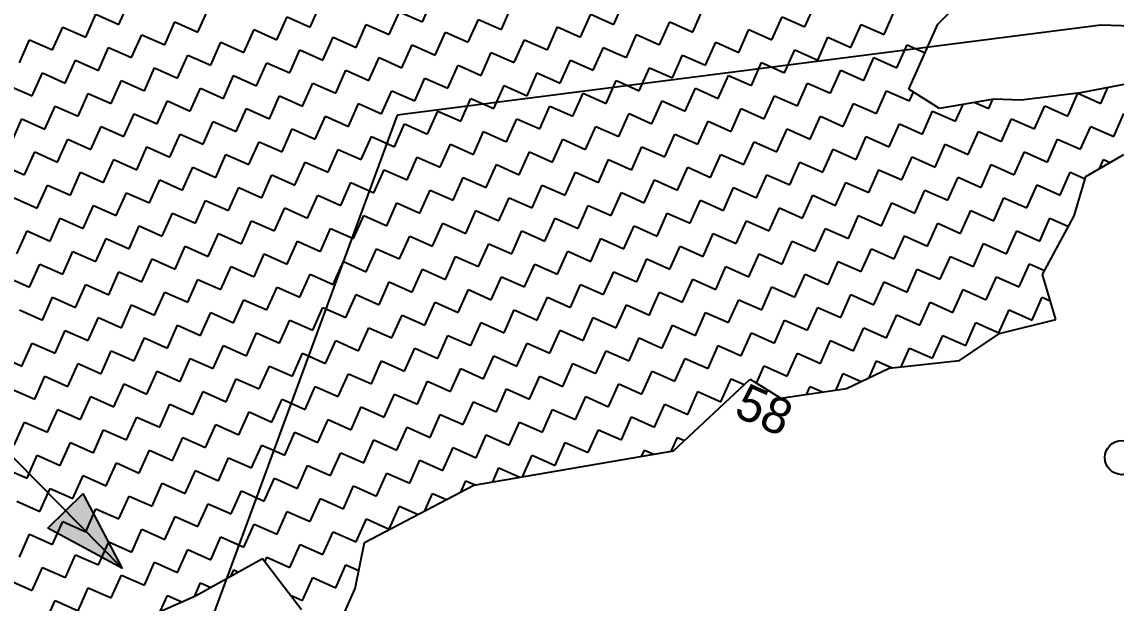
# Model space of a CAD drawing. Header units: metres. Extents: x 279553 to 281500, y 2029848 to 2031565.
# Drawn here: x 280029.9 to 280305.1, y 2030855.8 to 2031002.1 of the extents above; entities that cross this region are included whole.
import ezdxf
from ezdxf.enums import TextEntityAlignment as Align

# ---------------------------------------------------------------- set-up
doc = ezdxf.new("R2010")
doc.units = ezdxf.units.M
doc.header["$MEASUREMENT"] = 0
for name, color, linetype in [('POLY_HATCH', 12, 'Continuous'), ('POLY_PARCEL', 6, 'Continuous'), ('TEXT_PARCEL', 7, 'Continuous')]:
    doc.layers.add(name, color=color, linetype=linetype)
doc.styles.add('TEXT_MAP', font='', dxfattribs={"height": 2.5})
doc.styles.get('TEXT_MAP').set_extended_font_data('Kruti Dev 050')

msp = doc.modelspace()

# ---------------------------------------------------------------- hatches: boundary and pattern name
h = msp.add_hatch(color=256)
h.paths.add_polyline_path([(280040.92, 2030878.99), (280036.48, 2030874.62), (280055.2, 2030864.48)])
h.paths.add_polyline_path([(280055.2, 2030864.48), (280045.36, 2030883.36), (280040.92, 2030878.99)])

# ---------------------------------------------------------------- linework, layer by layer
for points in [[(280055.2, 2030864.48), (279969.17, 2030951.88)], [(280036.48, 2030874.62), (280045.36, 2030883.36)], [(280055.2, 2030864.48), (280045.36, 2030883.36)], [(280055.2, 2030864.48), (280036.48, 2030874.62)]]:
    msp.add_lwpolyline(points)
msp.add_circle((280306.58, 2030892.42), 4.3)
at = {"layer": 'POLY_HATCH'}
for p, q in [((280260.28, 2031001.54), (280277.87, 2031019)), ((280252.99, 2030985.12), (280260.28, 2031001.54)), ((280311.52, 2030987.2), (280296.14, 2030984.21)), ((280260.68, 2030980.3), (280252.99, 2030985.12)), ((280296.14, 2030984.21), (280281.28, 2030982.38)), ((280274.37, 2030982.65), (280260.68, 2030980.3)), ((280281.28, 2030982.38), (280274.37, 2030982.65)), ((280297.54, 2030963.14), (280307.06, 2030968.74)), ((280294.55, 2030953.23), (280297.54, 2030963.14)), ((280286.6, 2030938.51), (280294.55, 2030953.23)), ((280289.99, 2030927.17), (280286.6, 2030938.51)), ((280275.79, 2030923.65), (280289.99, 2030927.17)), ((280265.75, 2030916.88), (280275.79, 2030923.65)), ((280237.33, 2030909.85), (280248.02, 2030914.93)), ((280248.02, 2030914.93), (280265.75, 2030916.88)), ((280193.8, 2030894.08), (280213.08, 2030912.19)), ((280213.08, 2030912.19), (280220.78, 2030907.37)), ((280220.78, 2030907.37), (280237.33, 2030909.85)), ((280143.61, 2030885.49), (280193.8, 2030894.08)), ((280116.11, 2030871.02), (280143.61, 2030885.49)), ((280113.76, 2030859.43), (280116.11, 2030871.02)), ((280073.61, 2030857.61), (280090.43, 2030866.99)), ((280090.43, 2030866.99), (280100.21, 2030854.22)), ((280056.15, 2030849.92), (280073.61, 2030857.61)), ((280106.99, 2030844.18), (280113.76, 2030859.43))]:
    msp.add_line(p, q, dxfattribs=at)
at = {"layer": 'POLY_HATCH', "linetype": 'Continuous'}
for p, q in [((280054.31, 2031001.43), (280056.87, 2031007.2)), ((280102.42, 2031000.79), (280104.99, 2031006.57)), ((280130.65, 2031002.08), (280133.22, 2031007.85)), ((280150.54, 2031000.16), (280153.1, 2031005.93)), ((280178.77, 2031001.44), (280181.33, 2031007.22)), ((280226.88, 2031000.81), (280229.45, 2031006.58)), ((280045.97, 2030998.22), (280048.53, 2031003.99)), ((280048.53, 2031003.99), (280054.31, 2031001.43)), ((280074.19, 2030999.51), (280076.76, 2031005.28)), ((280094.08, 2030997.58), (280096.65, 2031003.36)), ((280096.65, 2031003.36), (280102.42, 2031000.79)), ((280122.31, 2030998.87), (280124.88, 2031004.64)), ((280124.88, 2031004.64), (280130.65, 2031002.08)), ((280142.2, 2030996.95), (280144.77, 2031002.72)), ((280144.77, 2031002.72), (280150.54, 2031000.16)), ((280170.43, 2030998.23), (280172.99, 2031004.01)), ((280172.99, 2031004.01), (280178.41, 2031001.6)), ((280198.66, 2030999.52), (280201.22, 2031005.29)), ((280218.54, 2030997.6), (280221.11, 2031003.37)), ((280221.11, 2031003.37), (280226.88, 2031000.81)), ((280246.77, 2030998.88), (280249.34, 2031004.66)), ((280037.63, 2030995.01), (280040.19, 2031000.78)), ((280040.19, 2031000.78), (280045.97, 2030998.22)), ((280065.85, 2030996.3), (280068.42, 2031002.07)), ((280068.42, 2031002.07), (280074.19, 2030999.51)), ((280085.74, 2030994.37), (280088.31, 2031000.15)), ((280088.31, 2031000.15), (280094.08, 2030997.58)), ((280113.97, 2030995.66), (280116.54, 2031001.43)), ((280116.54, 2031001.43), (280122.31, 2030998.87)), ((280162.09, 2030995.02), (280164.65, 2031000.8)), ((280164.65, 2031000.8), (280170.43, 2030998.23)), ((280178.41, 2031001.6), (280178.77, 2031001.44)), ((280190.32, 2030996.31), (280192.88, 2031002.08)), ((280192.88, 2031002.08), (280198.66, 2030999.52)), ((280210.21, 2030994.39), (280212.77, 2031000.16)), ((280212.77, 2031000.16), (280218.54, 2030997.6)), ((280238.43, 2030995.67), (280241, 2031001.45)), ((280241, 2031001.45), (280246.77, 2030998.88)), ((280029.29, 2030991.8), (280031.85, 2030997.58)), ((280031.85, 2030997.58), (280037.63, 2030995.01)), ((280057.51, 2030993.09), (280060.08, 2030998.86)), ((280060.08, 2030998.86), (280065.85, 2030996.3)), ((280105.63, 2030992.45), (280108.2, 2030998.23)), ((280108.2, 2030998.23), (280113.97, 2030995.66)), ((280133.86, 2030993.74), (280136.43, 2030999.51)), ((280136.43, 2030999.51), (280142.2, 2030996.95)), ((280153.75, 2030991.82), (280156.31, 2030997.59)), ((280156.31, 2030997.59), (280162.09, 2030995.02)), ((280181.98, 2030993.1), (280184.54, 2030998.88)), ((280184.54, 2030998.88), (280190.32, 2030996.31)), ((280230.09, 2030992.47), (280232.66, 2030998.24)), ((280232.66, 2030998.24), (280238.43, 2030995.67)), ((280049.17, 2030989.88), (280051.74, 2030995.65)), ((280051.74, 2030995.65), (280057.51, 2030993.09)), ((280077.4, 2030991.17), (280079.97, 2030996.94)), ((280079.97, 2030996.94), (280085.74, 2030994.37)), ((280097.29, 2030989.24), (280099.86, 2030995.02)), ((280099.86, 2030995.02), (280105.63, 2030992.45)), ((280125.52, 2030990.53), (280128.09, 2030996.3)), ((280128.09, 2030996.3), (280133.86, 2030993.74)), ((280145.41, 2030988.61), (280147.97, 2030994.38)), ((280147.97, 2030994.38), (280153.75, 2030991.82)), ((280173.64, 2030989.89), (280176.2, 2030995.67)), ((280176.2, 2030995.67), (280179.41, 2030994.24)), ((280201.87, 2030991.18), (280204.43, 2030996.95)), ((280204.43, 2030996.95), (280210.21, 2030994.39)), ((280221.75, 2030989.26), (280224.32, 2030995.03)), ((280224.32, 2030995.03), (280230.09, 2030992.47)), ((280249.98, 2030990.54), (280252.55, 2030996.32)), ((280252.55, 2030996.32), (280257.07, 2030994.31)), ((280040.83, 2030986.67), (280043.4, 2030992.44)), ((280043.4, 2030992.44), (280049.17, 2030989.88)), ((280069.06, 2030987.96), (280071.63, 2030993.73)), ((280071.63, 2030993.73), (280077.4, 2030991.17)), ((280088.95, 2030986.03), (280091.52, 2030991.81)), ((280091.52, 2030991.81), (280097.29, 2030989.24)), ((280117.18, 2030987.32), (280119.75, 2030993.09)), ((280119.75, 2030993.09), (280125.52, 2030990.53)), ((280165.3, 2030986.68), (280167.86, 2030992.46)), ((280167.86, 2030992.46), (280173.64, 2030989.89)), ((280179.41, 2030994.24), (280181.98, 2030993.1)), ((280193.53, 2030987.97), (280196.09, 2030993.74)), ((280196.09, 2030993.74), (280201.87, 2030991.18)), ((280213.41, 2030986.05), (280215.98, 2030991.82)), ((280215.98, 2030991.82), (280221.75, 2030989.26)), ((280241.64, 2030987.33), (280244.21, 2030993.11)), ((280244.21, 2030993.11), (280249.98, 2030990.54)), ((280032.49, 2030983.46), (280035.06, 2030989.24)), ((280035.06, 2030989.24), (280040.83, 2030986.67)), ((280060.72, 2030984.75), (280063.29, 2030990.52)), ((280063.29, 2030990.52), (280069.06, 2030987.96)), ((280108.84, 2030984.11), (280111.41, 2030989.89)), ((280111.41, 2030989.89), (280117.18, 2030987.32)), ((280137.07, 2030985.4), (280139.63, 2030991.17)), ((280139.63, 2030991.17), (280145.41, 2030988.61)), ((280156.96, 2030983.48), (280159.52, 2030989.25)), ((280159.52, 2030989.25), (280165.3, 2030986.68)), ((280185.19, 2030984.76), (280187.75, 2030990.54)), ((280187.75, 2030990.54), (280193.53, 2030987.97)), ((280233.3, 2030984.13), (280235.87, 2030989.9)), ((280235.87, 2030989.9), (280241.64, 2030987.33)), ((280052.38, 2030981.54), (280054.95, 2030987.31)), ((280054.95, 2030987.31), (280060.72, 2030984.75)), ((280080.61, 2030982.83), (280083.18, 2030988.6)), ((280083.18, 2030988.6), (280088.95, 2030986.03)), ((280100.5, 2030980.9), (280103.07, 2030986.68)), ((280103.07, 2030986.68), (280108.84, 2030984.11)), ((280128.73, 2030982.19), (280131.29, 2030987.96)), ((280131.29, 2030987.96), (280137.07, 2030985.4)), ((280176.85, 2030981.55), (280179.41, 2030987.33)), ((280179.41, 2030987.33), (280180.41, 2030986.88)), ((280180.41, 2030986.88), (280185.19, 2030984.76)), ((280205.07, 2030982.84), (280207.64, 2030988.61)), ((280207.64, 2030988.61), (280213.41, 2030986.05)), ((280224.96, 2030980.92), (280227.53, 2030986.69)), ((280227.53, 2030986.69), (280233.3, 2030984.13)), ((280026.72, 2030986.03), (280032.49, 2030983.46)), ((280044.04, 2030978.33), (280046.61, 2030984.1)), ((280046.61, 2030984.1), (280052.38, 2030981.54)), ((280072.27, 2030979.62), (280074.84, 2030985.39)), ((280074.84, 2030985.39), (280080.61, 2030982.83)), ((280092.16, 2030977.69), (280094.73, 2030983.47)), ((280094.73, 2030983.47), (280100.5, 2030980.9)), ((280120.39, 2030978.98), (280122.95, 2030984.75)), ((280122.95, 2030984.75), (280128.73, 2030982.19)), ((280148.62, 2030980.27), (280151.18, 2030986.04)), ((280151.18, 2030986.04), (280156.96, 2030983.48)), ((280168.51, 2030978.34), (280171.07, 2030984.12)), ((280171.07, 2030984.12), (280176.85, 2030981.55)), ((280196.73, 2030979.63), (280199.3, 2030985.4)), ((280199.3, 2030985.4), (280205.07, 2030982.84)), ((280216.62, 2030977.71), (280219.19, 2030983.48)), ((280219.19, 2030983.48), (280224.96, 2030980.92)), ((280244.85, 2030978.99), (280247.42, 2030984.77)), ((280247.42, 2030984.77), (280253.19, 2030982.2)), ((280253.19, 2030982.2), (280254.16, 2030984.39)), ((280292.97, 2030978.36), (280295.53, 2030984.13)), ((280295.53, 2030984.13), (280301.31, 2030981.57)), ((280301.31, 2030981.57), (280303.08, 2030985.56)), ((280035.7, 2030975.12), (280038.27, 2030980.9)), ((280038.27, 2030980.9), (280044.04, 2030978.33)), ((280063.93, 2030976.41), (280066.5, 2030982.18)), ((280066.5, 2030982.18), (280072.27, 2030979.62)), ((280112.05, 2030975.77), (280114.61, 2030981.55)), ((280114.61, 2030981.55), (280120.39, 2030978.98)), ((280140.28, 2030977.06), (280142.84, 2030982.83)), ((280142.84, 2030982.83), (280148.62, 2030980.27)), ((280160.17, 2030975.14), (280162.73, 2030980.91)), ((280162.73, 2030980.91), (280168.51, 2030978.34)), ((280188.39, 2030976.42), (280190.96, 2030982.2)), ((280190.96, 2030982.2), (280196.73, 2030979.63)), ((280236.51, 2030975.79), (280239.08, 2030981.56)), ((280239.08, 2030981.56), (280244.85, 2030978.99)), ((280264.74, 2030977.07), (280266.63, 2030981.32)), ((280269.59, 2030981.83), (280273.08, 2030980.28)), ((280273.08, 2030980.28), (280274.11, 2030982.6)), ((280284.63, 2030975.15), (280287.19, 2030980.92)), ((280287.19, 2030980.92), (280292.97, 2030978.36)), ((280055.59, 2030973.2), (280058.16, 2030978.97)), ((280058.16, 2030978.97), (280063.93, 2030976.41)), ((280083.82, 2030974.49), (280086.39, 2030980.26)), ((280086.39, 2030980.26), (280092.16, 2030977.69)), ((280103.71, 2030972.56), (280106.27, 2030978.34)), ((280106.27, 2030978.34), (280112.05, 2030975.77)), ((280131.94, 2030973.85), (280134.5, 2030979.62)), ((280134.5, 2030979.62), (280140.28, 2030977.06)), ((280181.75, 2030977.03), (280182.62, 2030978.99)), ((280182.62, 2030978.99), (280188.39, 2030976.42)), ((280208.28, 2030974.5), (280210.85, 2030980.27)), ((280210.85, 2030980.27), (280216.62, 2030977.71)), ((280228.17, 2030972.58), (280230.74, 2030978.35)), ((280230.74, 2030978.35), (280236.51, 2030975.79)), ((280256.4, 2030973.86), (280258.97, 2030979.64)), ((280258.97, 2030979.64), (280264.74, 2030977.07)), ((280304.52, 2030973.23), (280307.08, 2030979)), ((280027.36, 2030971.91), (280029.93, 2030977.69)), ((280029.93, 2030977.69), (280035.7, 2030975.12)), ((280047.25, 2030969.99), (280049.82, 2030975.76)), ((280049.82, 2030975.76), (280055.59, 2030973.2)), ((280075.48, 2030971.28), (280078.05, 2030977.05)), ((280078.05, 2030977.05), (280083.82, 2030974.49)), ((280095.37, 2030969.35), (280097.93, 2030975.13)), ((280097.93, 2030975.13), (280103.71, 2030972.56)), ((280123.6, 2030970.64), (280126.16, 2030976.41)), ((280126.16, 2030976.41), (280131.94, 2030973.85)), ((280151.83, 2030971.93), (280154.39, 2030977.7)), ((280154.39, 2030977.7), (280160.17, 2030975.14)), ((280171.71, 2030970), (280174.28, 2030975.78)), ((280174.28, 2030975.78), (280180.05, 2030973.21)), ((280180.05, 2030973.21), (280181.75, 2030977.03)), ((280199.94, 2030971.29), (280202.51, 2030977.06)), ((280202.51, 2030977.06), (280208.28, 2030974.5)), ((280219.83, 2030969.37), (280222.4, 2030975.14)), ((280222.4, 2030975.14), (280228.17, 2030972.58)), ((280248.06, 2030970.65), (280250.63, 2030976.43)), ((280250.63, 2030976.43), (280256.4, 2030973.86)), ((280276.29, 2030971.94), (280278.85, 2030977.71)), ((280278.85, 2030977.71), (280284.63, 2030975.15)), ((280296.18, 2030970.02), (280298.74, 2030975.79)), ((280298.74, 2030975.79), (280304.52, 2030973.23)), ((280038.91, 2030966.78), (280041.48, 2030972.56)), ((280041.48, 2030972.56), (280047.25, 2030969.99)), ((280067.14, 2030968.07), (280069.71, 2030973.84)), ((280069.71, 2030973.84), (280075.48, 2030971.28)), ((280115.26, 2030967.43), (280117.82, 2030973.21)), ((280117.82, 2030973.21), (280123.6, 2030970.64)), ((280143.49, 2030968.72), (280146.05, 2030974.49)), ((280146.05, 2030974.49), (280151.83, 2030971.93)), ((280163.37, 2030966.8), (280165.94, 2030972.57)), ((280165.94, 2030972.57), (280171.71, 2030970)), ((280191.6, 2030968.08), (280194.17, 2030973.86)), ((280194.17, 2030973.86), (280199.94, 2030971.29)), ((280239.72, 2030967.45), (280242.29, 2030973.22)), ((280242.29, 2030973.22), (280248.06, 2030970.65)), ((280267.95, 2030968.73), (280270.51, 2030974.51)), ((280270.51, 2030974.51), (280276.29, 2030971.94)), ((280287.84, 2030966.81), (280290.4, 2030972.58)), ((280290.4, 2030972.58), (280296.18, 2030970.02)), ((280058.8, 2030964.86), (280061.37, 2030970.63)), ((280061.37, 2030970.63), (280067.14, 2030968.07)), ((280087.03, 2030966.15), (280089.59, 2030971.92)), ((280089.59, 2030971.92), (280095.37, 2030969.35)), ((280106.92, 2030964.22), (280109.48, 2030970)), ((280109.48, 2030970), (280115.26, 2030967.43)), ((280135.15, 2030965.51), (280137.71, 2030971.28)), ((280137.71, 2030971.28), (280143.49, 2030968.72)), ((280183.37, 2030965.11), (280185.83, 2030970.65)), ((280185.83, 2030970.65), (280191.6, 2030968.08)), ((280211.49, 2030966.16), (280214.06, 2030971.93)), ((280214.06, 2030971.93), (280219.83, 2030969.37)), ((280231.38, 2030964.24), (280233.95, 2030970.01)), ((280233.95, 2030970.01), (280239.72, 2030967.45)), ((280259.61, 2030965.52), (280262.17, 2030971.3)), ((280262.17, 2030971.3), (280267.95, 2030968.73)), ((280030.57, 2030963.57), (280033.14, 2030969.35)), ((280033.14, 2030969.35), (280038.91, 2030966.78)), ((280050.46, 2030961.65), (280053.03, 2030967.42)), ((280053.03, 2030967.42), (280058.8, 2030964.86)), ((280078.69, 2030962.94), (280081.25, 2030968.71)), ((280081.25, 2030968.71), (280087.03, 2030966.15)), ((280126.81, 2030962.3), (280129.37, 2030968.07)), ((280129.37, 2030968.07), (280135.15, 2030965.51)), ((280155.03, 2030963.59), (280157.6, 2030969.36)), ((280157.6, 2030969.36), (280163.37, 2030966.8)), ((280174.92, 2030961.66), (280177.49, 2030967.44)), ((280177.49, 2030967.44), (280183.26, 2030964.87)), ((280203.15, 2030962.95), (280205.72, 2030968.72)), ((280205.72, 2030968.72), (280211.49, 2030966.16)), ((280251.27, 2030962.31), (280253.83, 2030968.09)), ((280253.83, 2030968.09), (280259.61, 2030965.52)), ((280279.5, 2030963.6), (280282.06, 2030969.37)), ((280282.06, 2030969.37), (280287.84, 2030966.81)), ((280300.92, 2030965.12), (280301.95, 2030967.45)), ((280301.95, 2030967.45), (280303.62, 2030966.71)), ((280024.8, 2030966.14), (280030.57, 2030963.57)), ((280042.12, 2030958.44), (280044.69, 2030964.22)), ((280044.69, 2030964.22), (280050.46, 2030961.65)), ((280070.35, 2030959.73), (280072.91, 2030965.5)), ((280072.91, 2030965.5), (280078.69, 2030962.94)), ((280098.58, 2030961.01), (280101.14, 2030966.79)), ((280101.14, 2030966.79), (280106.92, 2030964.22)), ((280118.47, 2030959.09), (280121.03, 2030964.87)), ((280121.03, 2030964.87), (280126.81, 2030962.3)), ((280146.69, 2030960.38), (280149.26, 2030966.15)), ((280149.26, 2030966.15), (280155.03, 2030963.59)), ((280166.58, 2030958.46), (280169.15, 2030964.23)), ((280169.15, 2030964.23), (280174.92, 2030961.66)), ((280183.26, 2030964.87), (280183.37, 2030965.11)), ((280194.81, 2030959.74), (280197.38, 2030965.52)), ((280197.38, 2030965.52), (280203.15, 2030962.95)), ((280223.04, 2030961.03), (280225.61, 2030966.8)), ((280225.61, 2030966.8), (280231.38, 2030964.24)), ((280242.93, 2030959.11), (280245.49, 2030964.88)), ((280245.49, 2030964.88), (280251.27, 2030962.31)), ((280271.16, 2030960.39), (280273.72, 2030966.17)), ((280273.72, 2030966.17), (280279.5, 2030963.6)), ((280291.05, 2030958.47), (280293.61, 2030964.24)), ((280293.61, 2030964.24), (280297.37, 2030962.57)), ((280062.01, 2030956.52), (280064.57, 2030962.29)), ((280064.57, 2030962.29), (280070.35, 2030959.73)), ((280090.24, 2030957.81), (280092.8, 2030963.58)), ((280092.8, 2030963.58), (280098.58, 2030961.01)), ((280110.13, 2030955.88), (280112.69, 2030961.66)), ((280112.69, 2030961.66), (280118.47, 2030959.09)), ((280138.35, 2030957.17), (280140.92, 2030962.94)), ((280140.92, 2030962.94), (280146.69, 2030960.38)), ((280186.47, 2030956.53), (280189.04, 2030962.31)), ((280189.04, 2030962.31), (280194.81, 2030959.74)), ((280214.7, 2030957.82), (280217.27, 2030963.59)), ((280217.27, 2030963.59), (280223.04, 2030961.03)), ((280234.59, 2030955.9), (280237.15, 2030961.67)), ((280237.15, 2030961.67), (280242.93, 2030959.11)), ((280262.82, 2030957.18), (280265.38, 2030962.96)), ((280265.38, 2030962.96), (280271.16, 2030960.39)), ((280033.78, 2030955.23), (280036.35, 2030961.01)), ((280036.35, 2030961.01), (280042.12, 2030958.44)), ((280053.67, 2030953.31), (280056.23, 2030959.08)), ((280056.23, 2030959.08), (280062.01, 2030956.52)), ((280081.9, 2030954.6), (280084.46, 2030960.37)), ((280084.46, 2030960.37), (280090.24, 2030957.81)), ((280130.01, 2030953.96), (280132.58, 2030959.73)), ((280132.58, 2030959.73), (280138.35, 2030957.17)), ((280158.24, 2030955.25), (280160.81, 2030961.02)), ((280160.81, 2030961.02), (280166.58, 2030958.46)), ((280178.13, 2030953.32), (280180.7, 2030959.1)), ((280180.7, 2030959.1), (280184.41, 2030957.45)), ((280206.36, 2030954.61), (280208.93, 2030960.38)), ((280208.93, 2030960.38), (280214.7, 2030957.82)), ((280254.48, 2030953.97), (280257.04, 2030959.75)), ((280257.04, 2030959.75), (280262.82, 2030957.18)), ((280282.71, 2030955.26), (280285.27, 2030961.04)), ((280285.27, 2030961.04), (280291.05, 2030958.47)), ((280028.01, 2030957.8), (280033.78, 2030955.23)), ((280045.33, 2030950.1), (280047.89, 2030955.88)), ((280047.89, 2030955.88), (280053.67, 2030953.31)), ((280073.56, 2030951.39), (280076.12, 2030957.16)), ((280076.12, 2030957.16), (280081.9, 2030954.6)), ((280101.79, 2030952.67), (280104.35, 2030958.45)), ((280104.35, 2030958.45), (280110.13, 2030955.88)), ((280121.67, 2030950.75), (280124.24, 2030956.53)), ((280124.24, 2030956.53), (280130.01, 2030953.96)), ((280149.9, 2030952.04), (280152.47, 2030957.81)), ((280152.47, 2030957.81), (280158.24, 2030955.25)), ((280169.79, 2030950.12), (280172.36, 2030955.89)), ((280172.36, 2030955.89), (280178.13, 2030953.32)), ((280184.41, 2030957.45), (280186.47, 2030956.53)), ((280198.02, 2030951.4), (280200.59, 2030957.18)), ((280200.59, 2030957.18), (280206.36, 2030954.61)), ((280226.25, 2030952.69), (280228.81, 2030958.46)), ((280228.81, 2030958.46), (280234.59, 2030955.9)), ((280246.14, 2030950.77), (280248.7, 2030956.54)), ((280248.7, 2030956.54), (280254.48, 2030953.97)), ((280274.37, 2030952.05), (280276.93, 2030957.83)), ((280276.93, 2030957.83), (280282.71, 2030955.26)), ((280065.22, 2030948.18), (280067.78, 2030953.95)), ((280067.78, 2030953.95), (280073.56, 2030951.39)), ((280093.45, 2030949.47), (280096.01, 2030955.24)), ((280096.01, 2030955.24), (280101.79, 2030952.67)), ((280113.33, 2030947.54), (280115.9, 2030953.32)), ((280115.9, 2030953.32), (280121.67, 2030950.75)), ((280141.56, 2030948.83), (280144.13, 2030954.6)), ((280144.13, 2030954.6), (280149.9, 2030952.04)), ((280189.68, 2030948.19), (280192.25, 2030953.97)), ((280192.25, 2030953.97), (280198.02, 2030951.4)), ((280217.91, 2030949.48), (280220.47, 2030955.25)), ((280220.47, 2030955.25), (280226.25, 2030952.69)), ((280237.8, 2030947.56), (280240.36, 2030953.33)), ((280240.36, 2030953.33), (280246.14, 2030950.77)), ((280266.03, 2030948.84), (280268.59, 2030954.62)), ((280268.59, 2030954.62), (280274.37, 2030952.05)), ((280036.99, 2030946.89), (280039.55, 2030952.67)), ((280039.55, 2030952.67), (280045.33, 2030950.1)), ((280056.88, 2030944.97), (280059.44, 2030950.74)), ((280059.44, 2030950.74), (280065.22, 2030948.18)), ((280085.11, 2030946.26), (280087.67, 2030952.03)), ((280087.67, 2030952.03), (280093.45, 2030949.47)), ((280133.22, 2030945.62), (280135.79, 2030951.4)), ((280135.79, 2030951.4), (280141.56, 2030948.83)), ((280161.45, 2030946.91), (280164.02, 2030952.68)), ((280164.02, 2030952.68), (280169.79, 2030950.12)), ((280181.34, 2030944.98), (280183.91, 2030950.76)), ((280183.91, 2030950.76), (280185.4, 2030950.09)), ((280209.57, 2030946.27), (280212.13, 2030952.05)), ((280212.13, 2030952.05), (280217.91, 2030949.48)), ((280257.69, 2030945.63), (280260.25, 2030951.41)), ((280260.25, 2030951.41), (280266.03, 2030948.84)), ((280285.91, 2030946.92), (280288.48, 2030952.7)), ((280288.48, 2030952.7), (280293.14, 2030950.62)), ((280028.65, 2030943.68), (280031.21, 2030949.46)), ((280031.21, 2030949.46), (280036.99, 2030946.89)), ((280076.77, 2030943.05), (280079.33, 2030948.82)), ((280079.33, 2030948.82), (280085.11, 2030946.26)), ((280104.99, 2030944.33), (280107.56, 2030950.11)), ((280107.56, 2030950.11), (280113.33, 2030947.54)), ((280124.88, 2030942.41), (280127.45, 2030948.19)), ((280127.45, 2030948.19), (280133.22, 2030945.62)), ((280153.11, 2030943.7), (280155.68, 2030949.47)), ((280155.68, 2030949.47), (280161.45, 2030946.91)), ((280185.4, 2030950.09), (280189.68, 2030948.19)), ((280201.23, 2030943.06), (280203.79, 2030948.84)), ((280203.79, 2030948.84), (280209.57, 2030946.27)), ((280229.46, 2030944.35), (280232.02, 2030950.12)), ((280232.02, 2030950.12), (280237.8, 2030947.56)), ((280249.35, 2030942.43), (280251.91, 2030948.2)), ((280251.91, 2030948.2), (280257.69, 2030945.63)), ((280277.57, 2030943.71), (280280.14, 2030949.49)), ((280280.14, 2030949.49), (280285.91, 2030946.92)), ((280048.54, 2030941.76), (280051.1, 2030947.54)), ((280051.1, 2030947.54), (280056.88, 2030944.97)), ((280068.43, 2030939.84), (280070.99, 2030945.61)), ((280070.99, 2030945.61), (280076.77, 2030943.05)), ((280096.65, 2030941.13), (280099.22, 2030946.9)), ((280099.22, 2030946.9), (280104.99, 2030944.33)), ((280116.54, 2030939.2), (280119.11, 2030944.98)), ((280119.11, 2030944.98), (280124.88, 2030942.41)), ((280144.77, 2030940.49), (280147.34, 2030946.26)), ((280147.34, 2030946.26), (280153.11, 2030943.7)), ((280173, 2030941.78), (280175.57, 2030947.55)), ((280175.57, 2030947.55), (280181.34, 2030944.98)), ((280192.89, 2030939.85), (280195.45, 2030945.63)), ((280195.45, 2030945.63), (280201.23, 2030943.06)), ((280221.12, 2030941.14), (280223.68, 2030946.91)), ((280223.68, 2030946.91), (280229.46, 2030944.35)), ((280241.01, 2030939.22), (280243.57, 2030944.99)), ((280243.57, 2030944.99), (280249.35, 2030942.43)), ((280269.23, 2030940.5), (280271.8, 2030946.28)), ((280271.8, 2030946.28), (280277.57, 2030943.71)), ((280040.2, 2030938.55), (280042.76, 2030944.33)), ((280042.76, 2030944.33), (280048.54, 2030941.76)), ((280060.09, 2030936.63), (280062.65, 2030942.41)), ((280062.65, 2030942.41), (280068.43, 2030939.84)), ((280088.31, 2030937.92), (280090.88, 2030943.69)), ((280090.88, 2030943.69), (280096.65, 2030941.13)), ((280136.43, 2030937.28), (280139, 2030943.06)), ((280139, 2030943.06), (280144.77, 2030940.49)), ((280164.66, 2030938.57), (280167.23, 2030944.34)), ((280167.23, 2030944.34), (280173, 2030941.78)), ((280186.6, 2030941.27), (280187.11, 2030942.42)), ((280187.11, 2030942.42), (280192.89, 2030939.85)), ((280212.78, 2030937.93), (280215.34, 2030943.71)), ((280215.34, 2030943.71), (280221.12, 2030941.14)), ((280260.89, 2030937.29), (280263.46, 2030943.07)), ((280263.46, 2030943.07), (280269.23, 2030940.5)), ((280031.86, 2030935.34), (280034.42, 2030941.12)), ((280034.42, 2030941.12), (280040.2, 2030938.55)), ((280079.98, 2030934.71), (280082.54, 2030940.48)), ((280082.54, 2030940.48), (280088.31, 2030937.92)), ((280108.2, 2030935.99), (280110.77, 2030941.77)), ((280110.77, 2030941.77), (280116.54, 2030939.2)), ((280128.09, 2030934.07), (280130.66, 2030939.85)), ((280130.66, 2030939.85), (280136.43, 2030937.28)), ((280156.32, 2030935.36), (280158.89, 2030941.13)), ((280158.89, 2030941.13), (280164.66, 2030938.57)), ((280184.55, 2030936.64), (280186.6, 2030941.27)), ((280204.44, 2030934.72), (280207, 2030940.5)), ((280207, 2030940.5), (280212.78, 2030937.93)), ((280232.67, 2030936.01), (280235.23, 2030941.78)), ((280235.23, 2030941.78), (280241.01, 2030939.22)), ((280252.55, 2030934.09), (280255.12, 2030939.86)), ((280255.12, 2030939.86), (280260.89, 2030937.29)), ((280280.78, 2030935.37), (280283.35, 2030941.15)), ((280283.35, 2030941.15), (280287.12, 2030939.47)), ((280026.08, 2030937.91), (280031.86, 2030935.34)), ((280051.75, 2030933.42), (280054.31, 2030939.2)), ((280054.31, 2030939.2), (280060.09, 2030936.63)), ((280071.64, 2030931.5), (280074.2, 2030937.27)), ((280074.2, 2030937.27), (280079.98, 2030934.71)), ((280099.86, 2030932.79), (280102.43, 2030938.56)), ((280102.43, 2030938.56), (280108.2, 2030935.99)), ((280119.75, 2030930.86), (280122.32, 2030936.64)), ((280122.32, 2030936.64), (280128.09, 2030934.07)), ((280147.98, 2030932.15), (280150.55, 2030937.92)), ((280150.55, 2030937.92), (280156.32, 2030935.36)), ((280176.21, 2030933.44), (280178.77, 2030939.21)), ((280178.77, 2030939.21), (280184.55, 2030936.64)), ((280196.1, 2030931.51), (280198.66, 2030937.29)), ((280198.66, 2030937.29), (280204.44, 2030934.72)), ((280224.33, 2030932.8), (280226.89, 2030938.57)), ((280226.89, 2030938.57), (280232.67, 2030936.01)), ((280244.21, 2030930.88), (280246.78, 2030936.65)), ((280246.78, 2030936.65), (280252.55, 2030934.09)), ((280272.44, 2030932.16), (280275.01, 2030937.94)), ((280275.01, 2030937.94), (280280.78, 2030935.37)), ((280043.41, 2030930.21), (280045.97, 2030935.99)), ((280045.97, 2030935.99), (280051.75, 2030933.42)), ((280063.3, 2030928.29), (280065.86, 2030934.07)), ((280065.86, 2030934.07), (280071.64, 2030931.5)), ((280091.52, 2030929.58), (280094.09, 2030935.35)), ((280094.09, 2030935.35), (280099.86, 2030932.79)), ((280139.64, 2030928.94), (280142.21, 2030934.72)), ((280142.21, 2030934.72), (280147.98, 2030932.15)), ((280167.87, 2030930.23), (280170.43, 2030936)), ((280170.43, 2030936), (280176.21, 2030933.44)), ((280188.22, 2030929.35), (280190.32, 2030934.08)), ((280190.32, 2030934.08), (280196.1, 2030931.51)), ((280215.99, 2030929.59), (280218.55, 2030935.37)), ((280218.55, 2030935.37), (280224.33, 2030932.8)), ((280264.1, 2030928.95), (280266.67, 2030934.73)), ((280266.67, 2030934.73), (280272.44, 2030932.16)), ((280035.07, 2030927), (280037.63, 2030932.78)), ((280037.63, 2030932.78), (280043.41, 2030930.21)), ((280083.18, 2030926.37), (280085.75, 2030932.14)), ((280085.75, 2030932.14), (280091.52, 2030929.58)), ((280111.41, 2030927.65), (280113.98, 2030933.43)), ((280113.98, 2030933.43), (280119.75, 2030930.86)), ((280131.3, 2030925.73), (280133.87, 2030931.51)), ((280133.87, 2030931.51), (280139.64, 2030928.94)), ((280159.53, 2030927.02), (280162.09, 2030932.79)), ((280162.09, 2030932.79), (280167.87, 2030930.23)), ((280207.65, 2030926.38), (280210.21, 2030932.16)), ((280210.21, 2030932.16), (280215.99, 2030929.59)), ((280235.87, 2030927.67), (280238.44, 2030933.44)), ((280238.44, 2030933.44), (280244.21, 2030930.88)), ((280255.76, 2030925.75), (280258.33, 2030931.52)), ((280258.33, 2030931.52), (280264.1, 2030928.95)), ((280283.99, 2030927.03), (280286.56, 2030932.81)), ((280286.56, 2030932.81), (280288.58, 2030931.91)), ((280029.29, 2030929.57), (280035.07, 2030927)), ((280054.96, 2030925.08), (280057.52, 2030930.86)), ((280057.52, 2030930.86), (280063.3, 2030928.29)), ((280074.84, 2030923.16), (280077.41, 2030928.93)), ((280077.41, 2030928.93), (280083.18, 2030926.37)), ((280103.07, 2030924.45), (280105.64, 2030930.22)), ((280105.64, 2030930.22), (280111.41, 2030927.65)), ((280122.96, 2030922.52), (280125.53, 2030928.3)), ((280125.53, 2030928.3), (280131.3, 2030925.73)), ((280151.19, 2030923.81), (280153.75, 2030929.58)), ((280153.75, 2030929.58), (280159.53, 2030927.02)), ((280179.42, 2030925.1), (280181.98, 2030930.87)), ((280181.98, 2030930.87), (280187.76, 2030928.3)), ((280187.76, 2030928.3), (280188.22, 2030929.35)), ((280199.31, 2030923.17), (280201.87, 2030928.95)), ((280201.87, 2030928.95), (280207.65, 2030926.38)), ((280227.53, 2030924.46), (280230.1, 2030930.23)), ((280230.1, 2030930.23), (280235.87, 2030927.67)), ((280247.42, 2030922.54), (280249.99, 2030928.31)), ((280249.99, 2030928.31), (280255.76, 2030925.75)), ((280275.65, 2030923.82), (280278.22, 2030929.6)), ((280278.22, 2030929.6), (280283.99, 2030927.03)), ((280046.62, 2030921.87), (280049.18, 2030927.65)), ((280049.18, 2030927.65), (280054.96, 2030925.08)), ((280066.5, 2030919.95), (280069.07, 2030925.73)), ((280069.07, 2030925.73), (280074.84, 2030923.16)), ((280094.73, 2030921.24), (280097.3, 2030927.01)), ((280097.3, 2030927.01), (280103.07, 2030924.45)), ((280142.85, 2030920.6), (280145.42, 2030926.38)), ((280145.42, 2030926.38), (280151.19, 2030923.81)), ((280171.08, 2030921.89), (280173.64, 2030927.66)), ((280173.64, 2030927.66), (280179.42, 2030925.1)), ((280190.97, 2030919.96), (280193.53, 2030925.74)), ((280193.53, 2030925.74), (280199.31, 2030923.17)), ((280219.2, 2030921.25), (280221.76, 2030927.03)), ((280221.76, 2030927.03), (280227.53, 2030924.46)), ((280267.31, 2030920.61), (280269.88, 2030926.39)), ((280269.88, 2030926.39), (280275.65, 2030923.82)), ((280038.28, 2030918.66), (280040.84, 2030924.44)), ((280040.84, 2030924.44), (280046.62, 2030921.87)), ((280086.39, 2030918.03), (280088.96, 2030923.8)), ((280088.96, 2030923.8), (280094.73, 2030921.24)), ((280114.62, 2030919.31), (280117.19, 2030925.09)), ((280117.19, 2030925.09), (280122.96, 2030922.52)), ((280134.51, 2030917.39), (280137.08, 2030923.17)), ((280137.08, 2030923.17), (280142.85, 2030920.6)), ((280162.74, 2030918.68), (280165.3, 2030924.45)), ((280165.3, 2030924.45), (280171.08, 2030921.89)), ((280210.86, 2030918.04), (280213.42, 2030923.82)), ((280213.42, 2030923.82), (280219.2, 2030921.25)), ((280239.08, 2030919.33), (280241.65, 2030925.1)), ((280241.65, 2030925.1), (280247.42, 2030922.54)), ((280258.97, 2030917.41), (280261.54, 2030923.18)), ((280261.54, 2030923.18), (280267.31, 2030920.61)), ((280029.94, 2030915.46), (280032.5, 2030921.23)), ((280032.5, 2030921.23), (280038.28, 2030918.66)), ((280058.16, 2030916.74), (280060.73, 2030922.52)), ((280060.73, 2030922.52), (280066.5, 2030919.95)), ((280078.05, 2030914.82), (280080.62, 2030920.59)), ((280080.62, 2030920.59), (280086.39, 2030918.03)), ((280106.28, 2030916.11), (280108.85, 2030921.88)), ((280108.85, 2030921.88), (280114.62, 2030919.31)), ((280154.4, 2030915.47), (280156.96, 2030921.24)), ((280156.96, 2030921.24), (280162.74, 2030918.68)), ((280182.63, 2030916.76), (280185.19, 2030922.53)), ((280185.19, 2030922.53), (280189.4, 2030920.66)), ((280189.4, 2030920.66), (280190.97, 2030919.96)), ((280202.52, 2030914.83), (280205.08, 2030920.61)), ((280205.08, 2030920.61), (280210.86, 2030918.04)), ((280230.74, 2030916.12), (280233.31, 2030921.89)), ((280233.31, 2030921.89), (280239.08, 2030919.33)), ((280024.16, 2030918.02), (280029.94, 2030915.46)), ((280049.82, 2030913.53), (280052.39, 2030919.31)), ((280052.39, 2030919.31), (280058.16, 2030916.74)), ((280069.71, 2030911.61), (280072.28, 2030917.39)), ((280072.28, 2030917.39), (280078.05, 2030914.82)), ((280097.94, 2030912.9), (280100.51, 2030918.67)), ((280100.51, 2030918.67), (280106.28, 2030916.11)), ((280126.17, 2030914.18), (280128.74, 2030919.96)), ((280128.74, 2030919.96), (280134.51, 2030917.39)), ((280146.06, 2030912.26), (280148.62, 2030918.04)), ((280148.62, 2030918.04), (280154.4, 2030915.47)), ((280174.29, 2030913.55), (280176.85, 2030919.32)), ((280176.85, 2030919.32), (280182.63, 2030916.76)), ((280194.18, 2030911.62), (280196.74, 2030917.4)), ((280196.74, 2030917.4), (280202.52, 2030914.83)), ((280222.4, 2030912.91), (280224.97, 2030918.69)), ((280224.97, 2030918.69), (280230.74, 2030916.12)), ((280251.11, 2030915.27), (280253.2, 2030919.97)), ((280253.2, 2030919.97), (280258.97, 2030917.41)), ((280041.48, 2030910.32), (280044.05, 2030916.1)), ((280044.05, 2030916.1), (280049.82, 2030913.53)), ((280089.6, 2030909.69), (280092.17, 2030915.46)), ((280092.17, 2030915.46), (280097.94, 2030912.9)), ((280117.83, 2030910.97), (280120.4, 2030916.75)), ((280120.4, 2030916.75), (280126.17, 2030914.18)), ((280137.72, 2030909.05), (280140.28, 2030914.83)), ((280140.28, 2030914.83), (280146.06, 2030912.26)), ((280165.95, 2030910.34), (280168.51, 2030916.11)), ((280168.51, 2030916.11), (280174.29, 2030913.55)), ((280214.72, 2030911.17), (280216.63, 2030915.48)), ((280216.63, 2030915.48), (280222.4, 2030912.91)), ((280242.98, 2030912.53), (280244.86, 2030916.76)), ((280244.86, 2030916.76), (280248.8, 2030915.01)), ((280033.14, 2030907.12), (280035.71, 2030912.89)), ((280035.71, 2030912.89), (280041.48, 2030910.32)), ((280061.37, 2030908.4), (280063.94, 2030914.18)), ((280063.94, 2030914.18), (280069.71, 2030911.61)), ((280081.26, 2030906.48), (280083.83, 2030912.25)), ((280083.83, 2030912.25), (280089.6, 2030909.69)), ((280109.49, 2030907.77), (280112.06, 2030913.54)), ((280112.06, 2030913.54), (280117.83, 2030910.97)), ((280157.61, 2030907.13), (280160.17, 2030912.9)), ((280160.17, 2030912.9), (280165.95, 2030910.34)), ((280185.84, 2030908.42), (280188.4, 2030914.19)), ((280188.4, 2030914.19), (280190.4, 2030913.3)), ((280190.4, 2030913.3), (280194.18, 2030911.62)), ((280205.72, 2030906.49), (280208.29, 2030912.27)), ((280208.29, 2030912.27), (280211.6, 2030910.8)), ((280234.69, 2030909.45), (280236.52, 2030913.55)), ((280236.52, 2030913.55), (280240.97, 2030911.58)), ((280027.37, 2030909.68), (280033.14, 2030907.12)), ((280053.03, 2030905.19), (280055.6, 2030910.97)), ((280055.6, 2030910.97), (280061.37, 2030908.4)), ((280072.92, 2030903.27), (280075.49, 2030909.05)), ((280075.49, 2030909.05), (280081.26, 2030906.48)), ((280101.15, 2030904.56), (280103.72, 2030910.33)), ((280103.72, 2030910.33), (280109.49, 2030907.77)), ((280129.38, 2030905.84), (280131.94, 2030911.62)), ((280131.94, 2030911.62), (280137.72, 2030909.05)), ((280149.27, 2030903.92), (280151.83, 2030909.7)), ((280151.83, 2030909.7), (280157.61, 2030907.13)), ((280177.5, 2030905.21), (280180.06, 2030910.98)), ((280180.06, 2030910.98), (280185.84, 2030908.42)), ((280197.38, 2030903.28), (280199.95, 2030909.06)), ((280199.95, 2030909.06), (280205.72, 2030906.49)), ((280227.29, 2030908.34), (280228.18, 2030910.35)), ((280228.18, 2030910.35), (280231.32, 2030908.95)), ((280044.69, 2030901.98), (280047.26, 2030907.76)), ((280047.26, 2030907.76), (280053.03, 2030905.19)), ((280092.81, 2030901.35), (280095.38, 2030907.12)), ((280095.38, 2030907.12), (280101.15, 2030904.56)), ((280121.04, 2030902.63), (280123.6, 2030908.41)), ((280123.6, 2030908.41), (280129.38, 2030905.84)), ((280140.93, 2030900.71), (280143.49, 2030906.49)), ((280143.49, 2030906.49), (280149.27, 2030903.92)), ((280169.16, 2030902), (280171.72, 2030907.77)), ((280171.72, 2030907.77), (280177.5, 2030905.21)), ((280036.35, 2030898.78), (280038.92, 2030904.55)), ((280038.92, 2030904.55), (280044.69, 2030901.98)), ((280064.58, 2030900.06), (280067.15, 2030905.84)), ((280067.15, 2030905.84), (280072.92, 2030903.27)), ((280084.47, 2030898.14), (280087.04, 2030903.91)), ((280087.04, 2030903.91), (280092.81, 2030901.35)), ((280112.7, 2030899.43), (280115.26, 2030905.2)), ((280115.26, 2030905.2), (280121.04, 2030902.63)), ((280160.82, 2030898.79), (280163.38, 2030904.56)), ((280163.38, 2030904.56), (280169.16, 2030902)), ((280189.04, 2030900.08), (280191.46, 2030905.51)), ((280191.46, 2030905.51), (280191.61, 2030905.85)), ((280191.61, 2030905.85), (280197.38, 2030903.28)), ((280028.01, 2030895.57), (280030.58, 2030901.34)), ((280030.58, 2030901.34), (280036.35, 2030898.78)), ((280056.24, 2030896.85), (280058.81, 2030902.63)), ((280058.81, 2030902.63), (280064.58, 2030900.06)), ((280104.36, 2030896.22), (280106.92, 2030901.99)), ((280106.92, 2030901.99), (280112.7, 2030899.43)), ((280132.59, 2030897.5), (280135.15, 2030903.28)), ((280135.15, 2030903.28), (280140.93, 2030900.71)), ((280152.48, 2030895.58), (280155.04, 2030901.36)), ((280155.04, 2030901.36), (280160.82, 2030898.79)), ((280180.7, 2030896.87), (280183.27, 2030902.64)), ((280183.27, 2030902.64), (280189.04, 2030900.08)), ((280047.9, 2030893.64), (280050.47, 2030899.42)), ((280050.47, 2030899.42), (280056.24, 2030896.85)), ((280076.13, 2030894.93), (280078.7, 2030900.71)), ((280078.7, 2030900.71), (280084.47, 2030898.14)), ((280096.02, 2030893.01), (280098.58, 2030898.78)), ((280098.58, 2030898.78), (280104.36, 2030896.22)), ((280124.25, 2030894.29), (280126.81, 2030900.07)), ((280126.81, 2030900.07), (280132.59, 2030897.5)), ((280144.14, 2030892.37), (280146.7, 2030898.15)), ((280146.7, 2030898.15), (280152.48, 2030895.58)), ((280172.36, 2030893.66), (280174.93, 2030899.43)), ((280174.93, 2030899.43), (280180.7, 2030896.87)), ((280039.56, 2030890.44), (280042.13, 2030896.21)), ((280042.13, 2030896.21), (280047.9, 2030893.64)), ((280067.79, 2030891.72), (280070.36, 2030897.5)), ((280070.36, 2030897.5), (280076.13, 2030894.93)), ((280087.68, 2030889.8), (280090.24, 2030895.57)), ((280090.24, 2030895.57), (280096.02, 2030893.01)), ((280115.91, 2030891.09), (280118.47, 2030896.86)), ((280118.47, 2030896.86), (280124.25, 2030894.29)), ((280164.02, 2030890.45), (280166.59, 2030896.22)), ((280166.59, 2030896.22), (280172.36, 2030893.66)), ((280193.25, 2030893.99), (280194.82, 2030897.51)), ((280194.82, 2030897.51), (280196.6, 2030896.72)), ((280031.22, 2030887.23), (280033.79, 2030893)), ((280033.79, 2030893), (280039.56, 2030890.44)), ((280059.45, 2030888.51), (280062.02, 2030894.29)), ((280062.02, 2030894.29), (280067.79, 2030891.72)), ((280107.57, 2030887.88), (280110.13, 2030893.65)), ((280110.13, 2030893.65), (280115.91, 2030891.09)), ((280135.8, 2030889.16), (280138.36, 2030894.94)), ((280138.36, 2030894.94), (280144.14, 2030892.37)), ((280155.83, 2030887.58), (280158.25, 2030893.02)), ((280158.25, 2030893.02), (280164.02, 2030890.45)), ((280185.77, 2030892.71), (280186.48, 2030894.3)), ((280186.48, 2030894.3), (280188.87, 2030893.24)), ((280025.45, 2030889.79), (280031.22, 2030887.23)), ((280051.11, 2030885.3), (280053.68, 2030891.08)), ((280053.68, 2030891.08), (280059.45, 2030888.51)), ((280079.34, 2030886.59), (280081.9, 2030892.37)), ((280081.9, 2030892.37), (280087.68, 2030889.8)), ((280099.23, 2030884.67), (280101.79, 2030890.44)), ((280101.79, 2030890.44), (280107.57, 2030887.88)), ((280127.46, 2030885.95), (280130.02, 2030891.73)), ((280130.02, 2030891.73), (280135.8, 2030889.16)), ((280148.35, 2030886.3), (280149.91, 2030889.81)), ((280149.91, 2030889.81), (280155.18, 2030887.47)), ((280042.77, 2030882.1), (280045.34, 2030887.87)), ((280045.34, 2030887.87), (280051.11, 2030885.3)), ((280071, 2030883.38), (280073.56, 2030889.16)), ((280073.56, 2030889.16), (280079.34, 2030886.59)), ((280090.89, 2030881.46), (280093.45, 2030887.23)), ((280093.45, 2030887.23), (280099.23, 2030884.67)), ((280119.12, 2030882.75), (280121.68, 2030888.52)), ((280121.68, 2030888.52), (280127.46, 2030885.95)), ((280034.43, 2030878.89), (280037, 2030884.66)), ((280037, 2030884.66), (280042.77, 2030882.1)), ((280062.66, 2030880.17), (280065.22, 2030885.95)), ((280065.22, 2030885.95), (280071, 2030883.38)), ((280110.78, 2030879.54), (280113.34, 2030885.31)), ((280113.34, 2030885.31), (280119.12, 2030882.75)), ((280140.3, 2030883.75), (280141.57, 2030886.6)), ((280141.57, 2030886.6), (280143.94, 2030885.54)), ((280054.32, 2030876.97), (280056.88, 2030882.74)), ((280056.88, 2030882.74), (280062.66, 2030880.17)), ((280082.55, 2030878.25), (280085.11, 2030884.03)), ((280085.11, 2030884.03), (280090.89, 2030881.46)), ((280102.44, 2030876.33), (280105, 2030882.1)), ((280105, 2030882.1), (280110.78, 2030879.54)), ((280131.28, 2030879), (280133.23, 2030883.39)), ((280133.23, 2030883.39), (280136.69, 2030881.85)), ((280028.66, 2030881.45), (280034.43, 2030878.89)), ((280045.98, 2030873.76), (280048.54, 2030879.53)), ((280048.54, 2030879.53), (280054.32, 2030876.97)), ((280074.21, 2030875.04), (280076.77, 2030880.82)), ((280076.77, 2030880.82), (280082.55, 2030878.25)), ((280094.1, 2030873.12), (280096.66, 2030878.89)), ((280096.66, 2030878.89), (280102.44, 2030876.33)), ((280122.32, 2030874.41), (280124.89, 2030880.18)), ((280124.89, 2030880.18), (280129.57, 2030878.1)), ((280037.64, 2030870.55), (280040.2, 2030876.32)), ((280040.2, 2030876.32), (280045.98, 2030873.76)), ((280065.87, 2030871.83), (280068.43, 2030877.61)), ((280068.43, 2030877.61), (280074.21, 2030875.04)), ((280113.98, 2030871.2), (280116.55, 2030876.97)), ((280116.55, 2030876.97), (280122.32, 2030874.41)), ((280057.53, 2030868.63), (280060.09, 2030874.4)), ((280060.09, 2030874.4), (280065.87, 2030871.83)), ((280085.76, 2030869.91), (280088.32, 2030875.69)), ((280088.32, 2030875.69), (280094.1, 2030873.12)), ((280105.64, 2030867.99), (280108.21, 2030873.76)), ((280108.21, 2030873.76), (280113.98, 2030871.2)), ((280029.3, 2030867.34), (280031.86, 2030873.11)), ((280031.86, 2030873.11), (280037.64, 2030870.55)), ((280049.19, 2030865.42), (280051.75, 2030871.19)), ((280051.75, 2030871.19), (280057.53, 2030868.63)), ((280077.42, 2030866.7), (280079.98, 2030872.48)), ((280079.98, 2030872.48), (280085.76, 2030869.91)), ((280097.3, 2030864.78), (280099.87, 2030870.55)), ((280099.87, 2030870.55), (280105.64, 2030867.99)), ((280040.85, 2030862.21), (280043.41, 2030867.98)), ((280043.41, 2030867.98), (280049.19, 2030865.42)), ((280069.08, 2030863.49), (280071.64, 2030869.27)), ((280071.64, 2030869.27), (280077.42, 2030866.7)), ((280060.74, 2030860.29), (280063.3, 2030866.06)), ((280063.3, 2030866.06), (280069.08, 2030863.49)), ((280091.02, 2030866.21), (280091.53, 2030867.35)), ((280091.53, 2030867.35), (280097.3, 2030864.78)), ((280108.85, 2030859.65), (280111.42, 2030865.42)), ((280111.42, 2030865.42), (280114.68, 2030863.97)), ((280032.51, 2030859), (280035.07, 2030864.77)), ((280035.07, 2030864.77), (280040.85, 2030862.21)), ((280052.4, 2030857.08), (280054.96, 2030862.85)), ((280054.96, 2030862.85), (280060.74, 2030860.29)), ((280082.49, 2030862.56), (280083.19, 2030864.14)), ((280083.19, 2030864.14), (280084.37, 2030863.61)), ((280026.73, 2030861.56), (280032.51, 2030859)), ((280044.06, 2030853.87), (280046.62, 2030859.64)), ((280046.62, 2030859.64), (280052.4, 2030857.08)), ((280073.32, 2030857.48), (280074.85, 2030860.93)), ((280074.85, 2030860.93), (280077.48, 2030859.76)), ((280100.51, 2030856.44), (280103.08, 2030862.21)), ((280103.08, 2030862.21), (280108.85, 2030859.65)), ((280064.72, 2030853.69), (280066.51, 2030857.72)), ((280066.51, 2030857.72), (280070.17, 2030856.09)), ((280097.47, 2030857.79), (280100.51, 2030856.44)), ((280035.72, 2030850.66), (280038.28, 2030856.43)), ((280038.28, 2030856.43), (280044.06, 2030853.87))]:
    msp.add_line(p, q, dxfattribs=at)
at = {"layer": 'POLY_PARCEL'}
for p, q in [((280301.33, 2031001.29), (280124.32, 2030978.59)), ((280428.73, 2030996.51), (280301.33, 2031001.29)), ((280124.32, 2030978.59), (280078.01, 2030852.82))]:
    msp.add_line(p, q, dxfattribs=at)

# ---------------------------------------------------------------- texts
at = {"layer": 'TEXT_PARCEL', "style": 'TEXT_MAP'}
msp.add_text('58', height=9.099, rotation=336.0439, dxfattribs=at).set_placement((280216.68, 2030904.48), align=Align.MIDDLE)

doc.saveas('drawing.dxf')
